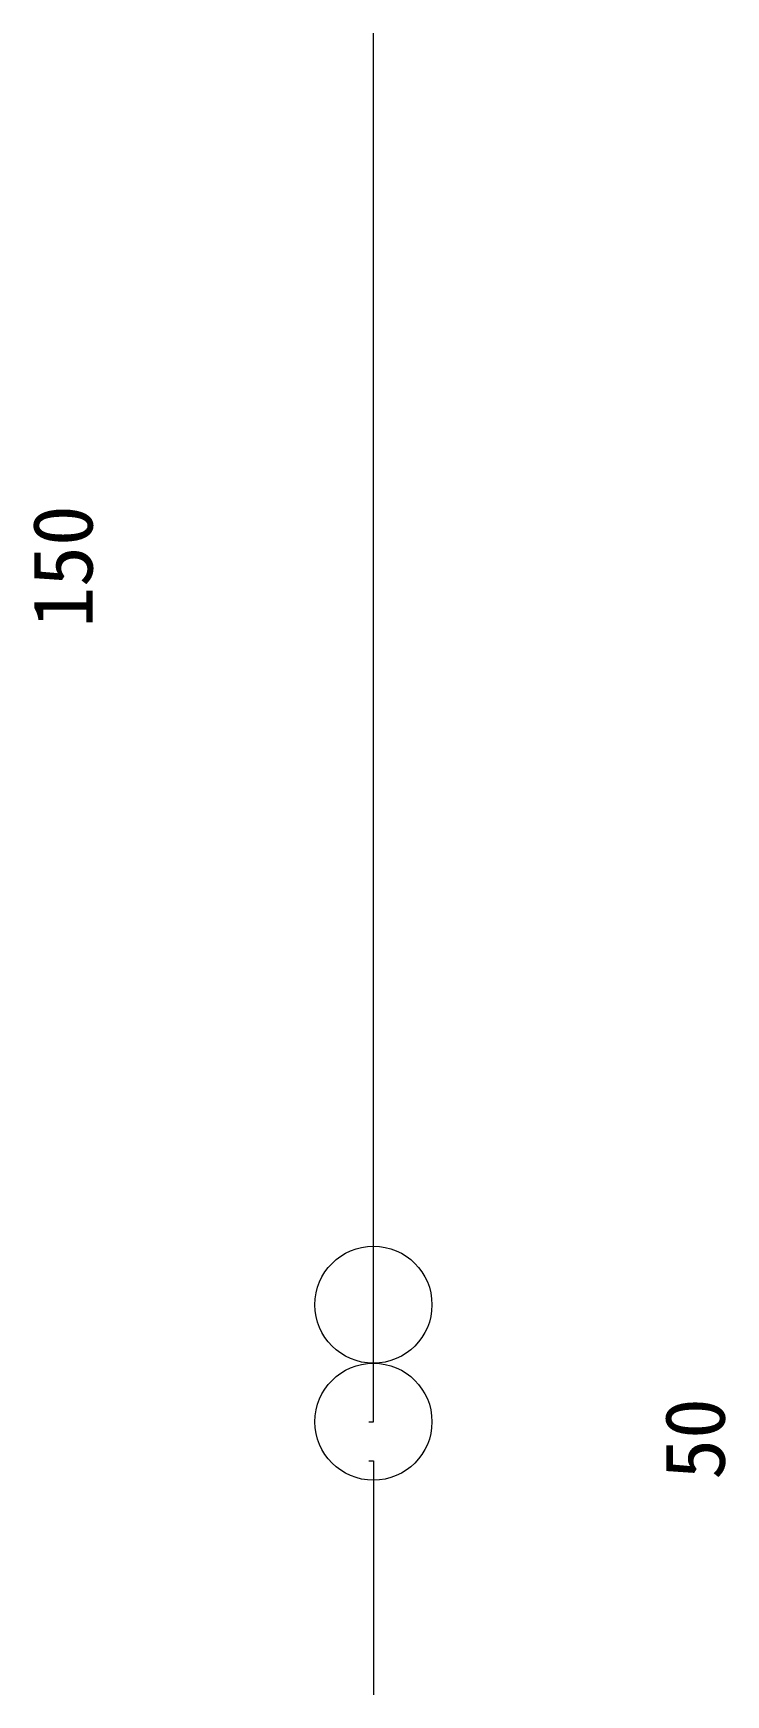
# Model space of a CAD drawing. Units: millimetres on the paper, enlarged 250 times, with parts at 1:30. Extents: x -1357173 to 354336, y -75979 to 4293964.
# Drawn here: x -1357173 to -1349779, y 4276215 to 4293964 of the extents above.
import ezdxf
from ezdxf.enums import TextEntityAlignment as Align

# ---------------------------------------------------------------- set-up
doc = ezdxf.new("R2010")
doc.units = ezdxf.units.MM
doc.header["$LTSCALE"] = 250
doc.layers.add('1-7', color=4, linetype='Continuous', lineweight=5)
doc.layers.add('E-E', color=1, linetype='Continuous', lineweight=18)
doc.styles.add('ＭＳ ゴシック', font='')
doc.styles.get('ＭＳ ゴシック').set_extended_font_data('MS Gothic')

# ---------------------------------------------------------------- blocks, each defined once
blk = doc.blocks.new('_Small')
at = {"layer": 'E-E'}
blk.add_circle((0, 0), 62.5, dxfattribs=at)

msp = doc.modelspace()

# ---------------------------------------------------------------- linework, layer by layer
at = {"layer": '1-7'}
for p, q in [((-1353541.1, 4279131.3), (-1353541.1, 4281631.3)), ((-1353589.7, 4279131.3), (-1353541.1, 4279131.3)), ((-1353589.7, 4278714.6), (-1353541.1, 4278714.6)), ((-1353541.1, 4278714.6), (-1353541.1, 4276214.6))]:
    msp.add_line(p, q, dxfattribs=at)
msp.add_lwpolyline([(-1353541.1, 4279131.3), (-1353541.1, 4280381.3), (-1353541.1, 4293963.5)], dxfattribs=at)

# ---------------------------------------------------------------- block references
at = {"layer": '1-7', "xscale": 10, "yscale": 10}
for p, rotation in [((-1353541.1, 4280381.3), 90), ((-1353541.1, 4279131.3), 270)]:
    msp.add_blockref('_Small', p, dxfattribs=dict(at, rotation=rotation))

# ---------------------------------------------------------------- texts
at = {"layer": '1-7', "color": 7, "style": 'ＭＳ ゴシック'}
for s, p in [('150', (-1356347.4, 4287612.7)), ('50', (-1349597.2, 4278511.1))]:
    msp.add_text(s, height=641.5, rotation=90, dxfattribs=at).set_placement(p, align=Align.BOTTOM_LEFT)

doc.saveas('drawing.dxf')
